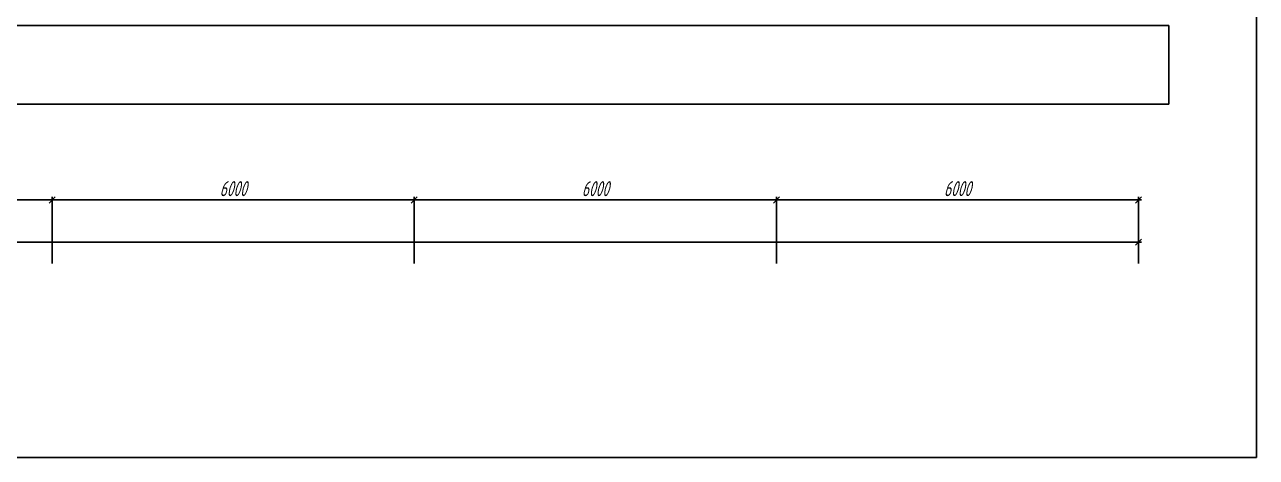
# Model space of a CAD drawing. Header units: millimetres. Extents: x -351329 to 406471, y -382937 to 111767.
# Drawn here: x 94886 to 115293, y -157073 to -149904 of the extents above; entities that cross this region are included whole.
import ezdxf

# ---------------------------------------------------------------- set-up
doc = ezdxf.new("R2010")
doc.units = ezdxf.units.MM
for name, color, linetype, lineweight in [('_Оси', 90, 'Continuous', 13), ('_Стены', 7, 'Continuous', 30), ('выноска', 7, 'Continuous', 13), ('Нумерация RAL 6024', 91, 'Continuous', 30)]:
    doc.layers.add(name, color=color, linetype=linetype, lineweight=lineweight)
doc.styles.add('СПДС_размеры', font='spdswin.shx', dxfattribs={"width": 0.8, "oblique": 15})
doc.dimstyles.new('СПДС', dxfattribs={"dimtxt": 2.5, "dimasz": 1, "dimexe": 0.5, "dimexo": 1.5, "dimtad": 1, "dimdec": 0, "dimtxsty": 'СПДС_размеры', "dimblk": 'OBLIQUE', "dimcen": 2.5, "dimdle": 0.5, "dimadec": 8, "dimazin": 0, "dimtfac": 1, "dimtdec": 0, "dimtix": 1, "dimtmove": 0, "dimatfit": 3, "dimfxl": 1, "dimarcsym": 0})

# ---------------------------------------------------------------- blocks, each defined once
blk = doc.blocks.new('_Oblique')
at = {"layer": 'выноска', "color": 0, "lineweight": -2}
blk.add_line((-0.5, -0.5), (0.5, 0.5), dxfattribs=at)
blk = doc.blocks.new('*D413')
at = {"layer": '_Оси', "color": 0, "lineweight": -2, "transparency": 16777216}
for p, q in [((-60659, -153859), (-60659, -153459)), ((113341, -153859), (113341, -153459)), ((113391, -153509), (-60709, -153509))]:
    blk.add_line(p, q, dxfattribs=at)
at = {"layer": 'Defpoints', "color": 0, "transparency": 16777216}
for p in [(-60659, -153509), (-60659, -154009), (113341, -154009)]:
    blk.add_point(p, dxfattribs=at)
at = {"layer": '_Оси', "color": 0, "lineweight": -2, "transparency": 16777216, "xscale": 100, "yscale": 100, "zscale": 100, "rotation": 180}
blk.add_blockref('_Oblique', (-60659, -153509), dxfattribs=at)
at = {"layer": '_Оси', "color": 0, "lineweight": -2, "transparency": 16777216, "xscale": 100, "yscale": 100, "zscale": 100}
blk.add_blockref('_Oblique', (113341, -153509), dxfattribs=at)
at = {"layer": '_Оси', "color": 0, "lineweight": 25, "transparency": 16777216, "insert": (26341, -153321.5), "char_height": 250, "attachment_point": 5, "style": 'СПДС_размеры'}
blk.add_mtext('174000', dxfattribs=at)
blk = doc.blocks.new('*D414')
at = {"layer": '_Оси', "color": 0, "lineweight": -2, "transparency": 16777216}
for p, q in [((113391, -152809), (107291, -152809)), ((107341, -153859), (107341, -152759)), ((113341, -153859), (113341, -152759))]:
    blk.add_line(p, q, dxfattribs=at)
at = {"layer": 'Defpoints', "color": 0, "transparency": 16777216}
for p in [(107341, -152809), (107341, -154009), (113341, -154009)]:
    blk.add_point(p, dxfattribs=at)
at = {"layer": '_Оси', "color": 0, "lineweight": -2, "transparency": 16777216, "xscale": 100, "yscale": 100, "zscale": 100, "rotation": 180}
blk.add_blockref('_Oblique', (107341, -152809), dxfattribs=at)
at = {"layer": '_Оси', "color": 0, "lineweight": -2, "transparency": 16777216, "xscale": 100, "yscale": 100, "zscale": 100}
blk.add_blockref('_Oblique', (113341, -152809), dxfattribs=at)
at = {"layer": '_Оси', "color": 0, "lineweight": 25, "transparency": 16777216, "insert": (110341, -152621.5), "char_height": 250, "attachment_point": 5, "style": 'СПДС_размеры'}
blk.add_mtext('6000', dxfattribs=at)
blk = doc.blocks.new('*D415')
at = {"layer": '_Оси', "color": 0, "lineweight": -2, "transparency": 16777216}
for p, q in [((107391, -152809), (101291, -152809)), ((101341, -153859), (101341, -152759)), ((107341, -153859), (107341, -152759))]:
    blk.add_line(p, q, dxfattribs=at)
at = {"layer": 'Defpoints', "color": 0, "transparency": 16777216}
for p in [(101341, -152809), (101341, -154009), (107341, -154009)]:
    blk.add_point(p, dxfattribs=at)
at = {"layer": '_Оси', "color": 0, "lineweight": -2, "transparency": 16777216, "xscale": 100, "yscale": 100, "zscale": 100, "rotation": 180}
blk.add_blockref('_Oblique', (101341, -152809), dxfattribs=at)
at = {"layer": '_Оси', "color": 0, "lineweight": -2, "transparency": 16777216, "xscale": 100, "yscale": 100, "zscale": 100}
blk.add_blockref('_Oblique', (107341, -152809), dxfattribs=at)
at = {"layer": '_Оси', "color": 0, "lineweight": 25, "transparency": 16777216, "insert": (104341, -152621.5), "char_height": 250, "attachment_point": 5, "style": 'СПДС_размеры'}
blk.add_mtext('6000', dxfattribs=at)
blk = doc.blocks.new('*D416')
at = {"layer": '_Оси', "color": 0, "lineweight": -2, "transparency": 16777216}
for p, q in [((101391, -152809), (95291, -152809)), ((95341, -153859), (95341, -152759)), ((101341, -153859), (101341, -152759))]:
    blk.add_line(p, q, dxfattribs=at)
at = {"layer": 'Defpoints', "color": 0, "transparency": 16777216}
for p in [(95341, -152809), (95341, -154009), (101341, -154009)]:
    blk.add_point(p, dxfattribs=at)
at = {"layer": '_Оси', "color": 0, "lineweight": -2, "transparency": 16777216, "xscale": 100, "yscale": 100, "zscale": 100, "rotation": 180}
blk.add_blockref('_Oblique', (95341, -152809), dxfattribs=at)
at = {"layer": '_Оси', "color": 0, "lineweight": -2, "transparency": 16777216, "xscale": 100, "yscale": 100, "zscale": 100}
blk.add_blockref('_Oblique', (101341, -152809), dxfattribs=at)
at = {"layer": '_Оси', "color": 0, "lineweight": 25, "transparency": 16777216, "insert": (98341, -152621.5), "char_height": 250, "attachment_point": 5, "style": 'СПДС_размеры'}
blk.add_mtext('6000', dxfattribs=at)
blk = doc.blocks.new('*D417')
at = {"layer": '_Оси', "color": 0, "lineweight": -2, "transparency": 16777216}
for p, q in [((95391, -152809), (89291, -152809)), ((89341, -153859), (89341, -152759)), ((95341, -153859), (95341, -152759))]:
    blk.add_line(p, q, dxfattribs=at)
at = {"layer": 'Defpoints', "color": 0, "transparency": 16777216}
for p in [(89341, -152809), (89341, -154009), (95341, -154009)]:
    blk.add_point(p, dxfattribs=at)
at = {"layer": '_Оси', "color": 0, "lineweight": -2, "transparency": 16777216, "xscale": 100, "yscale": 100, "zscale": 100, "rotation": 180}
blk.add_blockref('_Oblique', (89341, -152809), dxfattribs=at)
at = {"layer": '_Оси', "color": 0, "lineweight": -2, "transparency": 16777216, "xscale": 100, "yscale": 100, "zscale": 100}
blk.add_blockref('_Oblique', (95341, -152809), dxfattribs=at)
at = {"layer": '_Оси', "color": 0, "lineweight": 25, "transparency": 16777216, "insert": (92341, -152621.5), "char_height": 250, "attachment_point": 5, "style": 'СПДС_размеры'}
blk.add_mtext('6000', dxfattribs=at)

msp = doc.modelspace()

# ---------------------------------------------------------------- linework, layer by layer
at = {"layer": '_Стены', "ltscale": 100}
msp.add_lwpolyline([(-60434, -149919), (-61159, -149919), (-61159, -151219), (113841, -151219), (113841, -149919), (43241, -149919)], dxfattribs=at)
at = {"layer": 'Нумерация RAL 6024', "color": 2, "ltscale": 100}
msp.add_lwpolyline([(-1425, -136168), (115293, -136168), (115293, -157073), (-1425, -157073)], close=True, dxfattribs=at)

# ---------------------------------------------------------------- dimensions: what is measured, and where the dimension line sits
at = {"layer": '_Оси', "lineweight": 25}
for base, p1, p2, picture, middle in [((89341, -152809), (95341, -154009), (89341, -154009), '*D417', (92341, -152621.5)), ((95341, -152809), (101341, -154009), (95341, -154009), '*D416', (98341, -152621.5)), ((101341, -152809), (107341, -154009), (101341, -154009), '*D415', (104341, -152621.5)), ((107341, -152809), (113341, -154009), (107341, -154009), '*D414', (110341, -152621.5)), ((-60659, -153509), (113341, -154009), (-60659, -154009), '*D413', (26341, -153321.5))]:
    dim = msp.add_linear_dim(base=base, p1=p1, p2=p2, angle=180, dimstyle='СПДС', override={"dimscale": 100}, dxfattribs=at)
    dim.commit()
    dim.dimension.update_dxf_attribs({"geometry": picture, "text_midpoint": middle})

doc.saveas('drawing.dxf')
